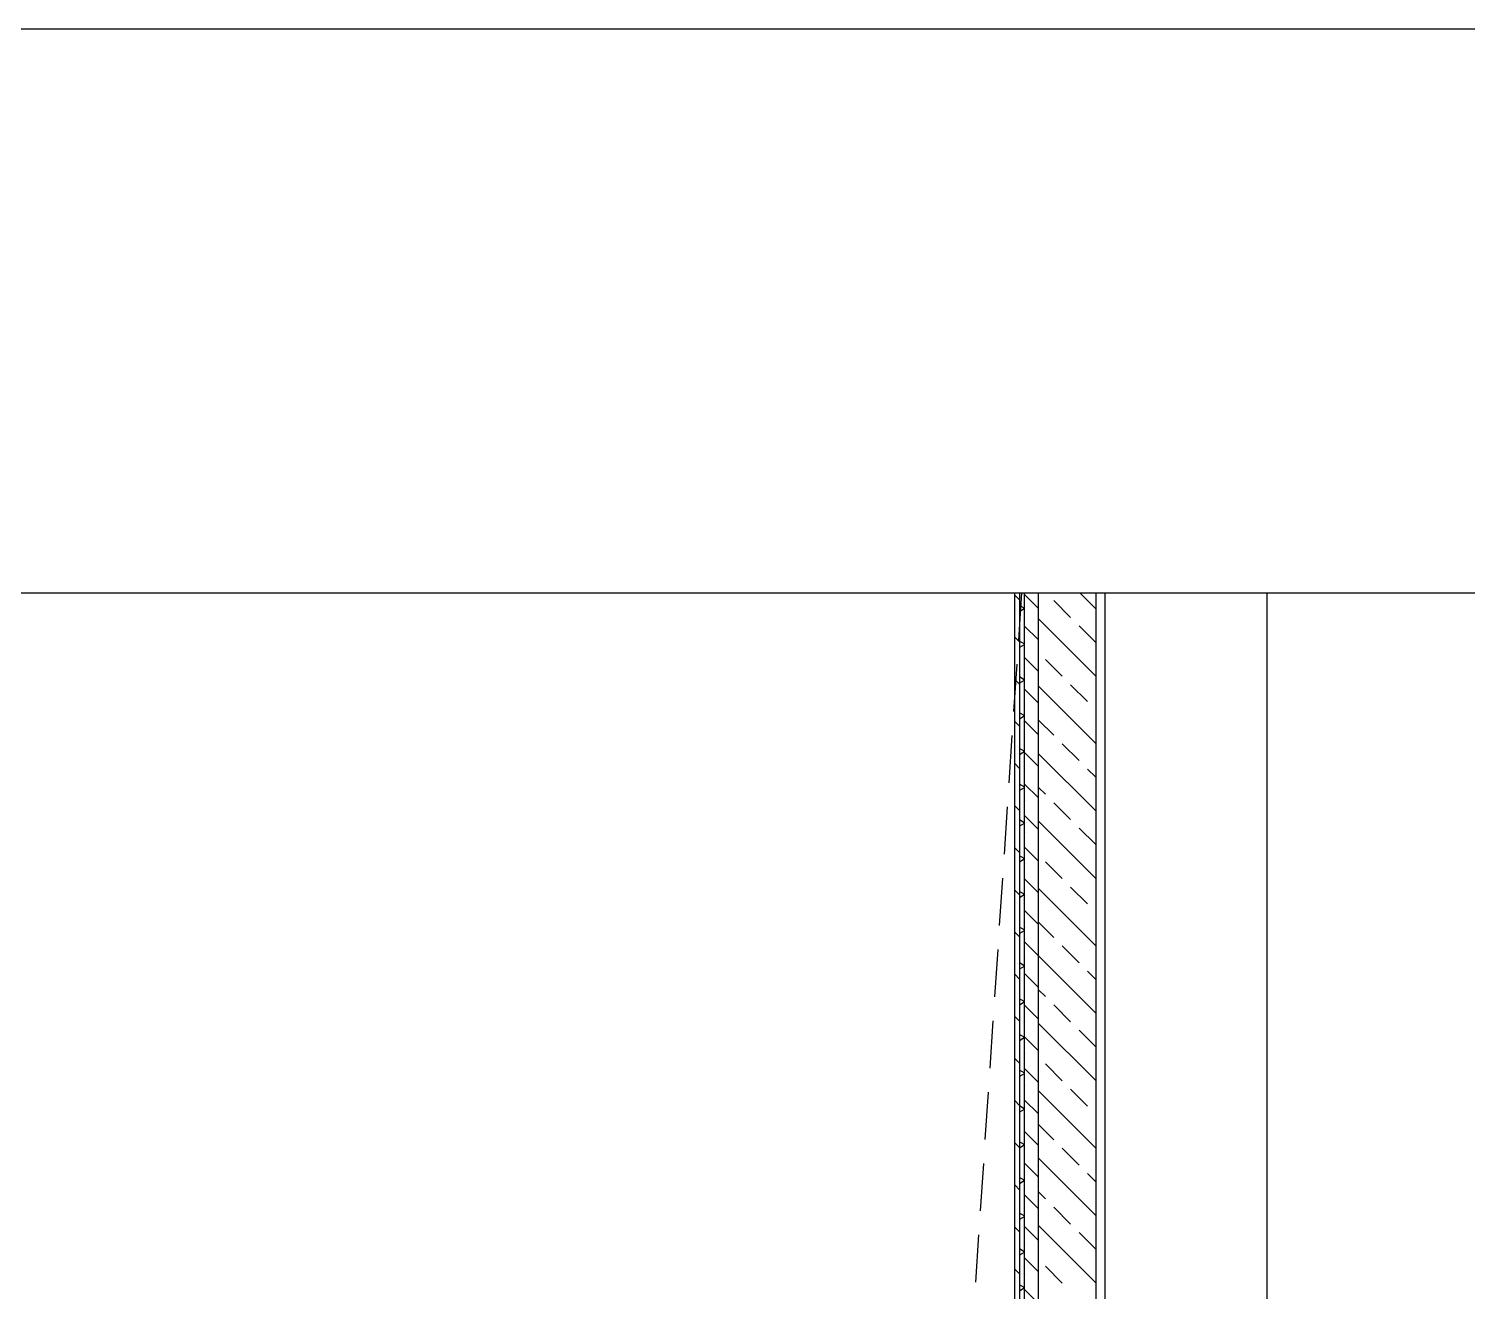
# Model space of a CAD drawing. Header units: metres. Extents: x -220 to 294, y -29 to 18.
# Drawn here: x 222.23 to 229.77, y 11.38 to 18 of the extents above; entities that cross this region are included whole.
import ezdxf

# ---------------------------------------------------------------- set-up
doc = ezdxf.new("R2010")
doc.units = ezdxf.units.M
doc.header["$MEASUREMENT"] = 0
doc.linetypes.add('DASHED2', pattern=[0.375, 0.25, -0.125])
doc.linetypes.add('DASHED4', pattern=[0.1875, 0.125, -0.0625])
for name, color, linetype in [('Cizgi', 7, 'Continuous'), ('Rota', 7, 'Continuous'), ('Tarama', 7, 'Continuous')]:
    doc.layers.add(name, color=color, linetype=linetype)

msp = doc.modelspace()

# ---------------------------------------------------------------- linework, layer by layer
msp.add_line((173.3886, 15.0424), (238.1929, 15.0424))
at = {"layer": 'Cizgi', "color": 59, "linetype": 'Continuous', "lineweight": -3}
for p, q in [((227.3988, 14.3541), (227.3988, 15.0424)), ((227.3988, 6.6492), (227.3988, 14.3541))]:
    msp.add_line(p, q, dxfattribs=at)
at = {"layer": 'Cizgi', "color": 38, "linetype": 'Continuous', "lineweight": -3}
for p, q in [((227.4238, 15.0424), (227.4238, 6.5992)), ((227.4488, 15.0424), (227.4488, 6.5992))]:
    msp.add_line(p, q, dxfattribs=at)
at = {"layer": 'Cizgi', "color": 73, "linetype": 'DASHED4', "lineweight": -3}
msp.add_line((227.5238, -2.6508), (227.5238, 15.0424), dxfattribs=at)
at = {"layer": 'Cizgi', "color": 7, "linetype": 'Continuous', "lineweight": -3}
for p, q in [((227.5238, 6.5992), (227.5238, 15.0424)), ((227.8238, 15.0424), (227.8238, 6.8492))]:
    msp.add_line(p, q, dxfattribs=at)
at = {"layer": 'Cizgi', "color": 241, "linetype": 'Continuous', "lineweight": -3}
msp.add_line((227.8738, 7.7242), (227.8738, 15.0424), dxfattribs=at)
at = {"layer": 'Cizgi', "color": 118, "linetype": 'Continuous', "lineweight": -3}
msp.add_line((228.7238, 7.7242), (228.7238, 15.0424), dxfattribs=at)
at = {"layer": 'Cizgi', "color": 18, "linetype": 'Continuous', "lineweight": -3}
msp.add_lwpolyline([(172.8921, 18), (245.1149, 18)], dxfattribs=at)
at = {"layer": 'Rota', "color": 95, "linetype": 'DASHED2', "lineweight": -3}
msp.add_line((227.4347, 15.0424), (226.8454, 6.2242), dxfattribs=at)
at = {"layer": 'Tarama', "color": 58, "linetype": 'Continuous', "lineweight": -3}
for p, q in [((227.4238, 15.0048), (227.3988, 15.0298)), ((227.5238, 14.9601), (227.4488, 15.0351)), ((227.8238, 14.9584), (227.7398, 15.0424)), ((227.4488, 14.9609), (227.4238, 14.9753)), ((227.4488, 14.9569), (227.4238, 14.9424)), ((227.4548, 14.9462), (227.4548, 14.9462)), ((227.6924, 14.913), (227.604, 15.0014)), ((227.5238, 14.7943), (227.4488, 14.8693)), ((227.8238, 14.6048), (227.5238, 14.9048)), ((227.8238, 14.7816), (227.7366, 14.8688)), ((227.4238, 14.7839), (227.3988, 14.8089)), ((227.4488, 14.7734), (227.4238, 14.7878)), ((227.4488, 14.7694), (227.4238, 14.7549)), ((227.4548, 14.7805), (227.4548, 14.7805)), ((227.5238, 14.6286), (227.4488, 14.7036)), ((227.6482, 14.6037), (227.5598, 14.6921)), ((227.4238, 14.5629), (227.3988, 14.5879)), ((227.4488, 14.5859), (227.4238, 14.6003)), ((227.4488, 14.5819), (227.4238, 14.5674)), ((227.4548, 14.6147), (227.4548, 14.6147)), ((227.5238, 14.4629), (227.4488, 14.5379)), ((227.8238, 14.2513), (227.5238, 14.5513)), ((227.7808, 14.4711), (227.6924, 14.5595)), ((227.4488, 14.3984), (227.4238, 14.4128)), ((227.4548, 14.449), (227.4548, 14.449)), ((227.4238, 14.3419), (227.3988, 14.3669)), ((227.4488, 14.3944), (227.4238, 14.3799)), ((227.5238, 14.2972), (227.4488, 14.3722)), ((227.604, 14.2943), (227.5238, 14.3745)), ((227.4548, 14.2833), (227.4548, 14.2833)), ((227.4488, 14.2109), (227.4238, 14.2253)), ((227.4488, 14.2069), (227.4238, 14.1924)), ((227.5238, 14.1314), (227.4488, 14.2064)), ((227.8238, 13.8977), (227.5238, 14.1977)), ((227.7366, 14.1617), (227.6482, 14.2501)), ((227.4238, 14.1209), (227.3988, 14.1459)), ((227.4548, 14.1175), (227.4548, 14.1175)), ((227.8238, 14.0745), (227.7808, 14.1175)), ((227.4488, 14.0234), (227.4238, 14.0378)), ((227.5238, 13.9657), (227.4488, 14.0407)), ((227.4488, 14.0194), (227.4238, 14.0049)), ((227.5598, 13.985), (227.5238, 14.0209)), ((227.4238, 13.9), (227.3988, 13.925)), ((227.4548, 13.9518), (227.4548, 13.9518)), ((227.6924, 13.8524), (227.604, 13.9408)), ((227.4488, 13.8359), (227.4238, 13.8503)), ((227.4488, 13.8319), (227.4238, 13.8174)), ((227.5238, 13.8), (227.4488, 13.875)), ((227.8238, 13.5442), (227.5238, 13.8442)), ((227.8238, 13.7209), (227.7366, 13.8082)), ((227.4548, 13.7861), (227.4548, 13.7861)), ((227.4238, 13.679), (227.3988, 13.704)), ((227.4488, 13.6484), (227.4238, 13.6628)), ((227.5238, 13.6342), (227.4488, 13.7092)), ((227.4488, 13.6444), (227.4238, 13.6299)), ((227.4548, 13.6204), (227.4548, 13.6204)), ((227.6482, 13.543), (227.5598, 13.6314)), ((227.5238, 13.4685), (227.4488, 13.5435)), ((227.4238, 13.458), (227.3988, 13.483)), ((227.4488, 13.4609), (227.4238, 13.4753)), ((227.4488, 13.4569), (227.4238, 13.4424)), ((227.4548, 13.4546), (227.4548, 13.4546)), ((227.8238, 13.1906), (227.5238, 13.4906)), ((227.7808, 13.4104), (227.6924, 13.4988)), ((227.5238, 13.3028), (227.4488, 13.3778)), ((227.4488, 13.2734), (227.4238, 13.2878)), ((227.4548, 13.2889), (227.4548, 13.2889)), ((227.604, 13.2337), (227.5238, 13.3138)), ((227.4238, 13.2371), (227.3988, 13.2621)), ((227.4488, 13.2694), (227.4238, 13.2549)), ((227.5238, 13.1371), (227.4488, 13.2121)), ((227.8238, 12.8371), (227.5238, 13.1371)), ((227.7366, 13.1011), (227.6482, 13.1895)), ((227.4488, 13.0859), (227.4238, 13.1003)), ((227.4488, 13.0819), (227.4238, 13.0674)), ((227.4548, 13.1232), (227.4548, 13.1232)), ((227.8238, 13.0138), (227.7808, 13.0569)), ((227.4238, 13.0161), (227.3988, 13.0411)), ((227.5238, 12.9713), (227.4488, 13.0463)), ((227.4488, 12.8984), (227.4238, 12.9128)), ((227.4548, 12.9574), (227.4548, 12.9574)), ((227.5598, 12.9243), (227.5238, 12.9603)), ((227.4488, 12.8944), (227.4238, 12.8799)), ((227.5238, 12.8056), (227.4488, 12.8806)), ((227.6924, 12.7917), (227.604, 12.8801)), ((227.4238, 12.7951), (227.3988, 12.8201)), ((227.4548, 12.7917), (227.4548, 12.7917)), ((227.8238, 12.4835), (227.5238, 12.7835)), ((227.4488, 12.7109), (227.4238, 12.7253)), ((227.4488, 12.7069), (227.4238, 12.6924)), ((227.5238, 12.6399), (227.4488, 12.7149)), ((227.8238, 12.6603), (227.7366, 12.7475)), ((227.4548, 12.626), (227.4548, 12.626)), ((227.4238, 12.5741), (227.3988, 12.5991)), ((227.4488, 12.5234), (227.4238, 12.5378)), ((227.5238, 12.4741), (227.4488, 12.5491)), ((227.6482, 12.4824), (227.5598, 12.5707)), ((227.4488, 12.5194), (227.4238, 12.5049)), ((227.4548, 12.4603), (227.4548, 12.4603)), ((227.4238, 12.3532), (227.3988, 12.3782)), ((227.5238, 12.3084), (227.4488, 12.3834)), ((227.8238, 12.1299), (227.5238, 12.4299)), ((227.7808, 12.3498), (227.6924, 12.4382)), ((227.4488, 12.3359), (227.4238, 12.3503)), ((227.4488, 12.3319), (227.4238, 12.3174)), ((227.4548, 12.2945), (227.4548, 12.2945)), ((227.604, 12.173), (227.5238, 12.2532)), ((227.4238, 12.1322), (227.3988, 12.1572)), ((227.4488, 12.1484), (227.4238, 12.1628)), ((227.5238, 12.1427), (227.4488, 12.2177)), ((227.4488, 12.1444), (227.4238, 12.1299)), ((227.4548, 12.1288), (227.4548, 12.1288)), ((227.8238, 11.7764), (227.5238, 12.0764)), ((227.7366, 12.0404), (227.6482, 12.1288)), ((227.5238, 11.977), (227.4488, 12.052)), ((227.4238, 11.9112), (227.3988, 11.9362)), ((227.4488, 11.9609), (227.4238, 11.9753)), ((227.4488, 11.9569), (227.4238, 11.9424)), ((227.4548, 11.9631), (227.4548, 11.9631)), ((227.8238, 11.9532), (227.7808, 11.9962)), ((227.5238, 11.8112), (227.4488, 11.8862)), ((227.5598, 11.8636), (227.5238, 11.8996)), ((227.4488, 11.7734), (227.4238, 11.7878)), ((227.4548, 11.7973), (227.4548, 11.7973)), ((227.6924, 11.7311), (227.604, 11.8194)), ((227.4238, 11.6903), (227.3988, 11.7153)), ((227.4488, 11.7694), (227.4238, 11.7549)), ((227.5238, 11.6455), (227.4488, 11.7205)), ((227.8238, 11.4228), (227.5238, 11.7228)), ((227.4548, 11.6316), (227.4548, 11.6316)), ((227.8238, 11.5996), (227.7366, 11.6869)), ((227.4488, 11.5859), (227.4238, 11.6003)), ((227.4488, 11.5819), (227.4238, 11.5674)), ((227.5238, 11.4798), (227.4488, 11.5548)), ((227.4238, 11.4693), (227.3988, 11.4943)), ((227.6482, 11.4217), (227.5598, 11.5101)), ((227.4488, 11.3984), (227.4238, 11.4128)), ((227.4488, 11.3944), (227.4238, 11.3799)), ((227.4548, 11.4659), (227.4548, 11.4659)), ((227.5238, 11.314), (227.4488, 11.389))]:
    msp.add_line(p, q, dxfattribs=at)

doc.saveas('drawing.dxf')
